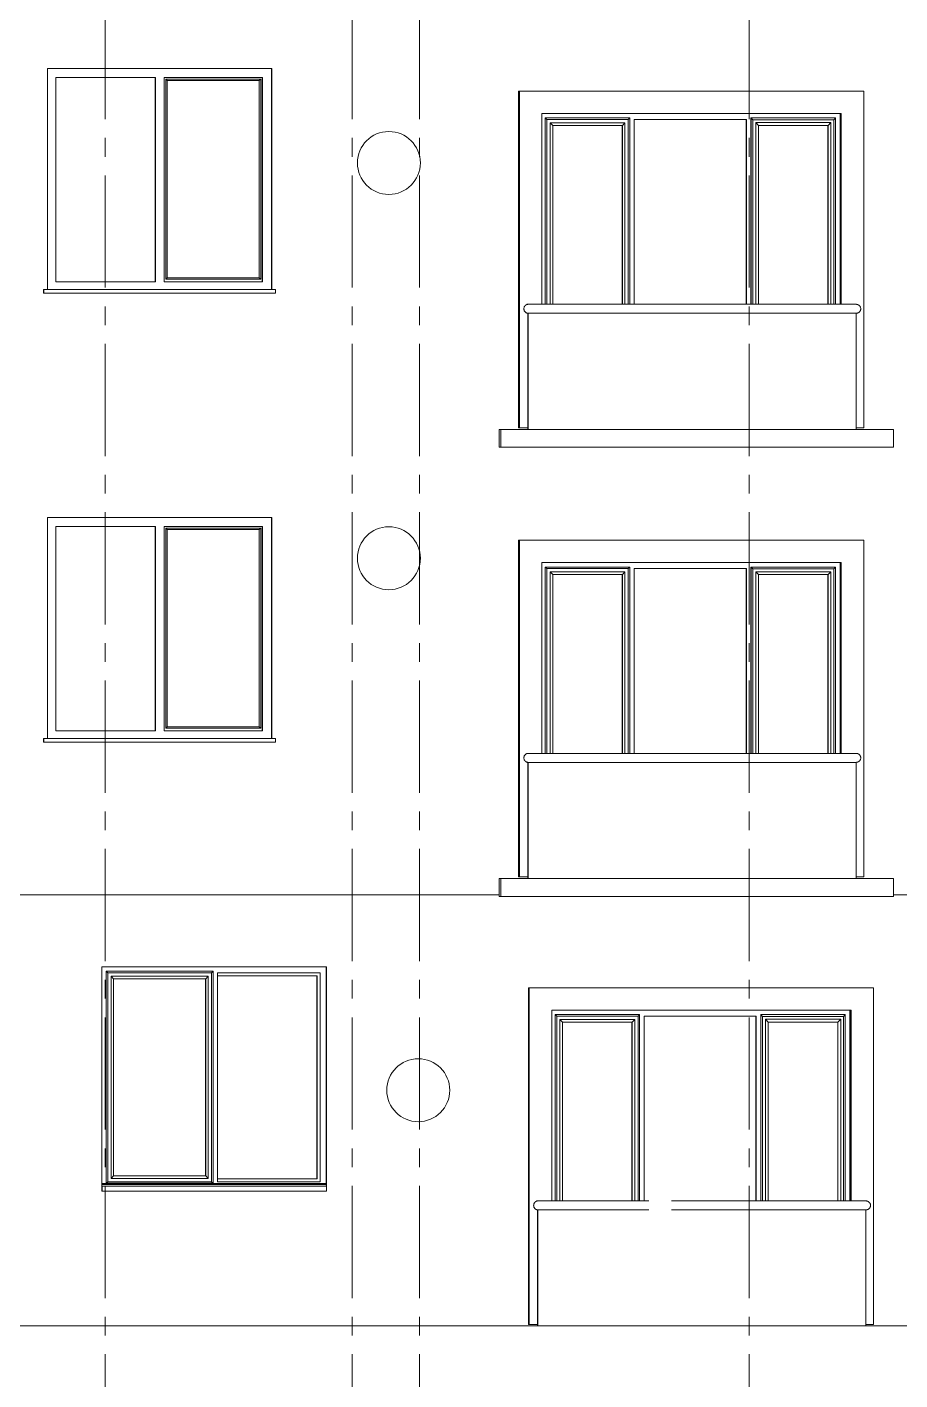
# Model space of a CAD drawing. Header units: millimetres. Extents: x 1373 to 40779, y 1939 to 6439.
# Drawn here: x 34585 to 35168, y 3540 to 4444 of the extents above; entities that cross this region are included whole.
import ezdxf

# ---------------------------------------------------------------- set-up
doc = ezdxf.new("R2010")
doc.units = ezdxf.units.MM
doc.linetypes.add('IMPORT-CENTER2', pattern=[112.5, 75, -12.5, 12.5, -12.5])
for name, color, linetype, lineweight in [('A-FLOR', 192, 'Continuous', 30), ('A-GLAZ', 151, 'Continuous', 18), ('A-WALL', 20, 'Continuous', 9), ('S-GRID', 252, 'IMPORT-CENTER2', 5)]:
    doc.layers.add(name, color=color, linetype=linetype, lineweight=lineweight)
doc.layers.add('Çember', color=7, linetype='Continuous')

msp = doc.modelspace()

# ---------------------------------------------------------------- linework, layer by layer
at = {"layer": 'A-FLOR', "color": 1, "lineweight": 20}
for p, q in [((34900.03, 3863.76), (34002.72, 3863.76)), ((35266.03, 3863.76), (35163.51, 3863.76))]:
    msp.add_line(p, q, dxfattribs=at)
at = {"layer": 'A-GLAZ'}
for p, q in [((34748.02, 4268.37), (34748.02, 4415.76)), ((34604.15, 4273.26), (34604.15, 4409.76)), ((34604.15, 4409.76), (34670.59, 4409.76)), ((34670.51, 4273.26), (34670.51, 4409.76)), ((34670.59, 4409.76), (34670.59, 4273.26)), ((34676.38, 4273.26), (34676.38, 4409.76)), ((34676.38, 4409.76), (34742.02, 4409.76)), ((34677.49, 4408.77), (34677.49, 4275.04)), ((34677.49, 4408.77), (34740.96, 4408.77)), ((34678.44, 4407.76), (34677.49, 4408.77)), ((34678.44, 4276.06), (34678.44, 4407.76)), ((34678.44, 4407.76), (34739.88, 4407.76)), ((34739.82, 4407.76), (34739.82, 4276.06)), ((34740.96, 4408.77), (34739.88, 4407.76)), ((34739.88, 4407.76), (34739.88, 4276.06)), ((34740.96, 4275.04), (34740.96, 4408.77)), ((34741.94, 4273.26), (34741.94, 4409.76)), ((34742.02, 4409.76), (34742.02, 4273.26)), ((34913.11, 4175.76), (34913.11, 4400.76)), ((34913.11, 4400.76), (34913.72, 4400.76)), ((35143.5, 4400.76), (34913.72, 4400.76)), ((34913.72, 4400.76), (34913.72, 4175.76)), ((35143.5, 4175.76), (35143.5, 4400.76)), ((34928.7, 4258.29), (34928.7, 4385.76)), ((34928.7, 4385.76), (35128.51, 4385.76)), ((35127.69, 4385.76), (35127.69, 4258.29)), ((35127.91, 4258.29), (35127.91, 4385.76)), ((35128.51, 4385.76), (35128.51, 4258.29)), ((34930.9, 4382.76), (34930.87, 4382.76)), ((34930.87, 4382.76), (34930.87, 4258.29)), ((34930.9, 4258.29), (34930.9, 4382.76)), ((34932, 4381.68), (34930.9, 4382.76)), ((34930.9, 4382.76), (34987.35, 4382.76)), ((34932, 4258.28), (34932, 4381.68)), ((34986.29, 4381.68), (34932, 4381.68)), ((34935.89, 4377.76), (34934.18, 4379.5)), ((34934.18, 4379.5), (34934.18, 4258.28)), ((34984.12, 4379.5), (34934.18, 4379.5)), ((34935.89, 4377.76), (34935.89, 4258.28)), ((34982.35, 4377.76), (34935.89, 4377.76)), ((34982.27, 4377.76), (34982.27, 4258.29)), ((34984.12, 4379.5), (34982.35, 4377.76)), ((34982.35, 4258.29), (34982.35, 4377.76)), ((34984.12, 4258.29), (34984.12, 4379.5)), ((34987.35, 4382.76), (34986.29, 4381.68)), ((34986.29, 4381.68), (34986.29, 4258.29)), ((34987.35, 4382.76), (34987.35, 4258.29)), ((34990.32, 4258.29), (34990.32, 4381.76)), ((34990.32, 4381.76), (35065.25, 4381.76)), ((35065.07, 4381.76), (35065.07, 4258.29)), ((35065.25, 4381.76), (35065.25, 4258.29)), ((35068.24, 4258.29), (35068.24, 4382.76)), ((35068.24, 4382.76), (35068.27, 4382.76)), ((35068.27, 4382.76), (35124.72, 4382.76)), ((35068.27, 4258.29), (35068.27, 4382.76)), ((35068.27, 4382.76), (35069.46, 4381.6)), ((35069.46, 4381.6), (35123.58, 4381.6)), ((35069.46, 4381.6), (35069.46, 4258.29)), ((35121.63, 4379.64), (35071.41, 4379.64)), ((35071.41, 4258.29), (35071.41, 4379.64)), ((35071.41, 4379.64), (35073.26, 4377.76)), ((35119.72, 4377.76), (35073.26, 4377.76)), ((35073.26, 4377.76), (35073.26, 4258.29)), ((35119.64, 4377.76), (35119.64, 4258.29)), ((35119.72, 4377.76), (35121.63, 4379.64)), ((35119.72, 4258.29), (35119.72, 4377.76)), ((35121.63, 4258.29), (35121.63, 4379.64)), ((35123.58, 4381.6), (35124.72, 4382.76)), ((35123.58, 4381.6), (35123.58, 4258.29)), ((35124.72, 4382.76), (35124.72, 4258.29)), ((34677.49, 4275.04), (34678.44, 4276.06)), ((34677.49, 4275.04), (34740.96, 4275.04)), ((34739.88, 4276.06), (34678.44, 4276.06)), ((34740.96, 4275.04), (34739.88, 4276.06)), ((34595.91, 4268.26), (34596.02, 4268.26)), ((34595.91, 4268.26), (34595.91, 4265.76)), ((34596.02, 4268.26), (34750.87, 4268.26)), ((34596.02, 4265.76), (34596.02, 4268.26)), ((34670.59, 4273.26), (34604.15, 4273.26)), ((34742.02, 4273.26), (34676.38, 4273.26)), ((34750.87, 4268.26), (34750.87, 4265.76)), ((34596.02, 4265.76), (34595.91, 4265.76)), ((34750.87, 4265.76), (34596.02, 4265.76)), ((34919.47, 4258.29), (34918.54, 4258.29)), ((35138.4, 4258.29), (34919.47, 4258.29)), ((35138.4, 4258.29), (35137.46, 4258.29)), ((34918.54, 4252.29), (34919.47, 4252.29)), ((34919.14, 4174.76), (34919.14, 4252.34)), ((34919.47, 4252.39), (34919.47, 4174.76)), ((34919.47, 4252.29), (35138.4, 4252.29)), ((35137.46, 4252.29), (35138.4, 4252.29)), ((35138.4, 4252.39), (35138.4, 4174.76)), ((34913.72, 4175.76), (34913.11, 4175.76)), ((34913.72, 4175.76), (34919.14, 4175.76)), ((35138.4, 4175.76), (35143.5, 4175.76)), ((34900.12, 4174.76), (34901.25, 4174.76)), ((34900.12, 4174.76), (34900.12, 4162.76)), ((34901.25, 4174.76), (35163.51, 4174.76)), ((34901.25, 4162.76), (34901.25, 4174.76)), ((35163.51, 4162.76), (35163.51, 4174.76)), ((34901.25, 4162.76), (34900.12, 4162.76)), ((35163.51, 4162.76), (34901.25, 4162.76)), ((34748.02, 3968.26), (34748.02, 4115.76)), ((34604.15, 3973.26), (34604.15, 4109.76)), ((34604.15, 4109.76), (34670.59, 4109.76)), ((34670.51, 3973.26), (34670.51, 4109.76)), ((34670.59, 4109.76), (34670.59, 3973.26)), ((34676.38, 3973.26), (34676.38, 4109.76)), ((34676.38, 4109.76), (34742.02, 4109.76)), ((34677.49, 4108.77), (34677.49, 3975.04)), ((34677.49, 4108.77), (34740.96, 4108.77)), ((34678.44, 4107.76), (34677.49, 4108.77)), ((34678.44, 3976.06), (34678.44, 4107.76)), ((34678.44, 4107.76), (34739.88, 4107.76)), ((34739.82, 4107.76), (34739.82, 3976.06)), ((34740.96, 4108.77), (34739.88, 4107.76)), ((34739.88, 4107.76), (34739.88, 3976.06)), ((34740.96, 3975.04), (34740.96, 4108.77)), ((34741.94, 3973.26), (34741.94, 4109.76)), ((34742.02, 4109.76), (34742.02, 3973.26)), ((34913.11, 3875.76), (34913.11, 4100.76)), ((34913.11, 4100.76), (34913.72, 4100.76)), ((35143.5, 4100.76), (34913.72, 4100.76)), ((34913.72, 4100.76), (34913.72, 3875.76)), ((35143.5, 3875.76), (35143.5, 4100.76)), ((34928.7, 3958.29), (34928.7, 4085.76)), ((34928.7, 4085.76), (35128.51, 4085.76)), ((35127.69, 4085.76), (35127.69, 3958.29)), ((35127.91, 3958.29), (35127.91, 4085.76)), ((35128.51, 4085.76), (35128.51, 3958.29)), ((34930.9, 4082.76), (34930.87, 4082.76)), ((34930.87, 4082.76), (34930.87, 3958.29)), ((34930.9, 3958.29), (34930.9, 4082.76)), ((34932, 4081.68), (34930.9, 4082.76)), ((34930.9, 4082.76), (34987.35, 4082.76)), ((34932, 3958.28), (34932, 4081.68)), ((34986.29, 4081.68), (34932, 4081.68)), ((34935.89, 4077.76), (34934.18, 4079.5)), ((34934.18, 4079.5), (34934.18, 3958.28)), ((34984.12, 4079.5), (34934.18, 4079.5)), ((34935.89, 4077.76), (34935.89, 3958.28)), ((34982.35, 4077.76), (34935.89, 4077.76)), ((34982.27, 4077.76), (34982.27, 3958.29)), ((34984.12, 4079.5), (34982.35, 4077.76)), ((34982.35, 3958.29), (34982.35, 4077.76)), ((34984.12, 3958.29), (34984.12, 4079.5)), ((34987.35, 4082.76), (34986.29, 4081.68)), ((34986.29, 4081.68), (34986.29, 3958.29)), ((34987.35, 4082.76), (34987.35, 3958.29)), ((34990.32, 3958.29), (34990.32, 4081.76)), ((34990.32, 4081.76), (35065.25, 4081.76)), ((35065.07, 4081.76), (35065.07, 3958.29)), ((35065.25, 4081.76), (35065.25, 3958.29)), ((35068.24, 3958.29), (35068.24, 4082.76)), ((35068.24, 4082.76), (35068.27, 4082.76)), ((35068.27, 4082.76), (35124.72, 4082.76)), ((35068.27, 3958.29), (35068.27, 4082.76)), ((35068.27, 4082.76), (35069.46, 4081.6)), ((35069.46, 4081.6), (35123.58, 4081.6)), ((35069.46, 4081.6), (35069.46, 3958.29)), ((35121.63, 4079.64), (35071.41, 4079.64)), ((35071.41, 3958.29), (35071.41, 4079.64)), ((35071.41, 4079.64), (35073.26, 4077.76)), ((35119.72, 4077.76), (35073.26, 4077.76)), ((35073.26, 4077.76), (35073.26, 3958.29)), ((35119.64, 4077.76), (35119.64, 3958.29)), ((35119.72, 4077.76), (35121.63, 4079.64)), ((35119.72, 3958.29), (35119.72, 4077.76)), ((35121.63, 3958.29), (35121.63, 4079.64)), ((35123.58, 4081.6), (35124.72, 4082.76)), ((35123.58, 4081.6), (35123.58, 3958.29)), ((35124.72, 4082.76), (35124.72, 3958.29)), ((34595.91, 3968.26), (34596.02, 3968.26)), ((34595.91, 3968.26), (34595.91, 3965.76)), ((34596.02, 3968.26), (34750.87, 3968.26)), ((34596.02, 3965.76), (34596.02, 3968.26)), ((34670.59, 3973.26), (34604.15, 3973.26)), ((34742.02, 3973.26), (34676.38, 3973.26)), ((34677.49, 3975.04), (34678.44, 3976.06)), ((34677.49, 3975.04), (34740.96, 3975.04)), ((34739.88, 3976.06), (34678.44, 3976.06)), ((34740.96, 3975.04), (34739.88, 3976.06)), ((34750.87, 3968.26), (34750.87, 3965.76)), ((34596.02, 3965.76), (34595.91, 3965.76)), ((34750.87, 3965.76), (34596.02, 3965.76)), ((34919.47, 3958.29), (34918.54, 3958.29)), ((34918.54, 3952.29), (34919.47, 3952.29)), ((34919.14, 3874.76), (34919.14, 3952.34)), ((35138.4, 3958.29), (34919.47, 3958.29)), ((34919.47, 3952.39), (34919.47, 3874.76)), ((34919.47, 3952.29), (35138.4, 3952.29)), ((35138.4, 3958.29), (35137.46, 3958.29)), ((35137.46, 3952.29), (35138.4, 3952.29)), ((35138.4, 3952.39), (35138.4, 3874.76)), ((34900.12, 3874.76), (34901.25, 3874.76)), ((34900.12, 3874.76), (34900.12, 3862.76)), ((34901.25, 3874.76), (35163.51, 3874.76)), ((34901.25, 3862.76), (34901.25, 3874.76)), ((34913.72, 3875.76), (34913.11, 3875.76)), ((34913.72, 3875.76), (34919.14, 3875.76)), ((35138.4, 3875.76), (35143.5, 3875.76)), ((35163.51, 3862.76), (35163.51, 3874.76)), ((34901.25, 3862.76), (34900.12, 3862.76)), ((35163.51, 3862.76), (34901.25, 3862.76)), ((34784.54, 3815.76), (34784.54, 3670.86)), ((34637.7, 3812.76), (34637.68, 3812.76)), ((34637.68, 3812.76), (34637.68, 3671.06)), ((34637.7, 3671.06), (34637.7, 3812.76)), ((34638.8, 3811.68), (34637.7, 3812.76)), ((34637.7, 3812.76), (34709.13, 3812.76)), ((34638.8, 3672.14), (34638.8, 3811.68)), ((34708.08, 3811.68), (34638.8, 3811.68)), ((34642.7, 3807.76), (34640.98, 3809.5)), ((34640.98, 3809.5), (34640.98, 3674.31)), ((34705.91, 3809.5), (34640.98, 3809.5)), ((34642.7, 3807.76), (34642.7, 3676.06)), ((34704.14, 3807.76), (34642.7, 3807.76)), ((34704.06, 3807.76), (34704.06, 3676.06)), ((34705.91, 3809.5), (34704.14, 3807.76)), ((34704.14, 3676.06), (34704.14, 3807.76)), ((34705.91, 3674.31), (34705.91, 3809.5)), ((34709.13, 3812.76), (34708.08, 3811.68)), ((34708.08, 3811.68), (34708.08, 3672.14)), ((34709.13, 3812.76), (34709.13, 3671.06)), ((34712.11, 3672.06), (34712.11, 3811.76)), ((34712.11, 3811.76), (34780.54, 3811.76)), ((34712.11, 3809.76), (34712.11, 3811.76)), ((34780.54, 3811.76), (34712.11, 3811.76)), ((34778.54, 3809.76), (34712.11, 3809.76)), ((34778.37, 3674.06), (34778.37, 3809.76)), ((34778.54, 3809.76), (34778.54, 3674.06)), ((34780.54, 3811.76), (34780.54, 3672.06)), ((34780.54, 3672.06), (34780.54, 3811.76)), ((34919.63, 3576.76), (34919.63, 3801.76)), ((34919.63, 3801.76), (34920.24, 3801.76)), ((35150.02, 3801.76), (34920.24, 3801.76)), ((34920.24, 3801.76), (34920.24, 3576.76)), ((35150.02, 3576.76), (35150.02, 3801.76)), ((34935.22, 3659.29), (34935.22, 3786.76)), ((34935.22, 3786.76), (35135.03, 3786.76)), ((34937.42, 3783.76), (34937.39, 3783.76)), ((34937.39, 3783.76), (34937.39, 3659.29)), ((34937.42, 3659.29), (34937.42, 3783.76)), ((34938.52, 3782.68), (34937.42, 3783.76)), ((34937.42, 3783.76), (34993.87, 3783.76)), ((34938.52, 3659.28), (34938.52, 3782.68)), ((34992.81, 3782.68), (34938.52, 3782.68)), ((34942.41, 3778.76), (34940.7, 3780.5)), ((34940.7, 3780.5), (34940.7, 3659.28)), ((34990.64, 3780.5), (34940.7, 3780.5)), ((34942.41, 3778.76), (34942.41, 3659.28)), ((34988.87, 3778.76), (34942.41, 3778.76)), ((34988.79, 3778.76), (34988.79, 3659.29)), ((34990.64, 3780.5), (34988.87, 3778.76)), ((34988.87, 3659.29), (34988.87, 3778.76)), ((34990.64, 3659.29), (34990.64, 3780.5)), ((34993.87, 3783.76), (34992.81, 3782.68)), ((34992.81, 3782.68), (34992.81, 3659.29)), ((34993.87, 3783.76), (34993.87, 3659.29)), ((34996.84, 3659.29), (34996.84, 3782.76)), ((34996.84, 3782.76), (35071.77, 3782.76)), ((35071.59, 3782.76), (35071.59, 3659.29)), ((35071.77, 3782.76), (35071.77, 3659.29)), ((35074.76, 3659.29), (35074.76, 3783.76)), ((35074.76, 3783.76), (35074.79, 3783.76)), ((35074.79, 3783.76), (35131.24, 3783.76)), ((35074.79, 3659.29), (35074.79, 3783.76)), ((35074.79, 3783.76), (35075.98, 3782.6)), ((35075.98, 3782.6), (35130.1, 3782.6)), ((35075.98, 3782.6), (35075.98, 3659.29)), ((35128.14, 3780.64), (35077.93, 3780.64)), ((35077.93, 3659.29), (35077.93, 3780.64)), ((35077.93, 3780.64), (35079.78, 3778.76)), ((35126.24, 3778.76), (35079.78, 3778.76)), ((35079.78, 3778.76), (35079.78, 3659.29)), ((35126.16, 3778.76), (35126.16, 3659.29)), ((35126.24, 3778.76), (35128.14, 3780.64)), ((35126.24, 3659.29), (35126.24, 3778.76)), ((35128.14, 3659.29), (35128.14, 3780.64)), ((35130.1, 3782.6), (35131.24, 3783.76)), ((35130.1, 3782.6), (35130.1, 3659.29)), ((35131.24, 3783.76), (35131.24, 3659.29)), ((35134.21, 3786.76), (35134.21, 3659.29)), ((35134.42, 3659.29), (35134.42, 3786.76)), ((35135.03, 3786.76), (35135.03, 3659.29)), ((34634.9, 3670.86), (34784.54, 3670.86)), ((34784.6, 3670.73), (34634.9, 3670.73)), ((34784.6, 3670.23), (34634.9, 3670.23)), ((34635.06, 3669.14), (34634.9, 3669.71)), ((34637.7, 3671.06), (34637.68, 3671.06)), ((34638.8, 3672.14), (34637.7, 3671.06)), ((34709.13, 3671.06), (34637.7, 3671.06)), ((34708.08, 3672.14), (34638.8, 3672.14)), ((34642.7, 3676.06), (34640.98, 3674.31)), ((34640.98, 3674.31), (34705.91, 3674.31)), ((34642.7, 3676.06), (34704.14, 3676.06)), ((34704.14, 3676.06), (34705.91, 3674.31)), ((34708.08, 3672.14), (34709.13, 3671.06)), ((34778.54, 3674.06), (34712.11, 3674.06)), ((34712.11, 3674.06), (34712.11, 3672.06)), ((34780.54, 3672.06), (34712.11, 3672.06)), ((34712.11, 3672.06), (34780.54, 3672.06)), ((34784.54, 3670.86), (34784.6, 3670.73)), ((34784.6, 3670.73), (34784.6, 3670.23)), ((34784.6, 3670.23), (34784.92, 3669.14)), ((34634.9, 3665.76), (34635.06, 3665.76)), ((34635.06, 3665.76), (34635.06, 3669.14)), ((34784.92, 3669.14), (34635.06, 3669.14)), ((34784.92, 3665.76), (34635.06, 3665.76)), ((34784.92, 3669.14), (34784.92, 3665.76)), ((34925.99, 3659.29), (34925.05, 3659.29)), ((34925.05, 3653.29), (34925.99, 3653.29)), ((34925.66, 3575.76), (34925.66, 3653.34)), ((35000.15, 3659.29), (34925.99, 3659.29)), ((34925.99, 3653.39), (34925.99, 3575.76)), ((34925.99, 3653.29), (35000.15, 3653.29)), ((35144.92, 3659.29), (35015.15, 3659.29)), ((35015.15, 3653.29), (35144.92, 3653.29)), ((35144.92, 3659.29), (35143.98, 3659.29)), ((35143.98, 3653.29), (35144.92, 3653.29)), ((35144.92, 3653.39), (35144.92, 3575.76)), ((34920.24, 3576.76), (34919.63, 3576.76)), ((34920.24, 3576.76), (34925.66, 3576.76)), ((35144.92, 3576.76), (35150.02, 3576.76))]:
    msp.add_line(p, q, dxfattribs=at)
for points, knots in [([(34919.47, 4258.29), (34919.41, 4258.29), (34919.29, 4258.29), (34919.1, 4258.27), (34918.91, 4258.23), (34918.73, 4258.19), (34918.55, 4258.13), (34918.38, 4258.06), (34918.2, 4257.98), (34918.04, 4257.89), (34917.88, 4257.79), (34917.68, 4257.63), (34917.49, 4257.46), (34917.32, 4257.27), (34917.16, 4257.07), (34916.98, 4256.79), (34916.82, 4256.44), (34916.66, 4255.94), (34916.61, 4255.55), (34916.61, 4255.29)], [0.5, 0.5, 0.5, 0.5, 0.5208333, 0.5416667, 0.5625, 0.5833333, 0.6041667, 0.625, 0.6458333, 0.6666667, 0.6875, 0.7083333, 0.75, 0.7708333, 0.7916667, 0.8333333, 0.875, 0.9166667, 1, 1, 1, 1]), ([(35138.4, 4258.29), (35138.47, 4258.29), (35138.61, 4258.29), (35138.81, 4258.27), (35139.01, 4258.23), (35139.21, 4258.19), (35139.41, 4258.13), (35139.6, 4258.06), (35139.79, 4257.98), (35139.97, 4257.89), (35140.14, 4257.79), (35140.36, 4257.63), (35140.57, 4257.46), (35140.76, 4257.27), (35140.93, 4257.07), (35141.12, 4256.79), (35141.3, 4256.44), (35141.48, 4255.94), (35141.53, 4255.55), (35141.53, 4255.29)], [0.5, 0.5, 0.5, 0.5, 0.5208333, 0.5416667, 0.5625, 0.5833333, 0.6041667, 0.625, 0.6458333, 0.6666667, 0.6875, 0.7083333, 0.75, 0.7708333, 0.7916667, 0.8333333, 0.875, 0.9166667, 1, 1, 1, 1]), ([(34916.61, 4255.29), (34916.61, 4255.03), (34916.66, 4254.64), (34916.82, 4254.14), (34916.98, 4253.79), (34917.16, 4253.51), (34917.32, 4253.31), (34917.49, 4253.12), (34917.72, 4252.9), (34917.98, 4252.72), (34918.2, 4252.6), (34918.38, 4252.52), (34918.55, 4252.45), (34918.73, 4252.39), (34918.91, 4252.35), (34919.1, 4252.31), (34919.29, 4252.29), (34919.41, 4252.29), (34919.47, 4252.29)], [0, 0, 0, 0, 0.0833333, 0.125, 0.1666667, 0.2083333, 0.2291667, 0.25, 0.2916667, 0.3333333, 0.3541667, 0.375, 0.3958333, 0.4166667, 0.4375, 0.4583333, 0.4791667, 0.5, 0.5, 0.5, 0.5]), ([(35141.53, 4255.29), (35141.53, 4255.03), (35141.48, 4254.64), (35141.3, 4254.14), (35141.12, 4253.79), (35140.93, 4253.51), (35140.76, 4253.31), (35140.57, 4253.12), (35140.31, 4252.9), (35140.03, 4252.72), (35139.79, 4252.6), (35139.6, 4252.52), (35139.41, 4252.45), (35139.21, 4252.39), (35139.01, 4252.35), (35138.81, 4252.31), (35138.61, 4252.29), (35138.47, 4252.29), (35138.4, 4252.29)], [0, 0, 0, 0, 0.0833333, 0.125, 0.1666667, 0.2083333, 0.2291667, 0.25, 0.2916667, 0.3333333, 0.3541667, 0.375, 0.3958333, 0.4166667, 0.4375, 0.4583333, 0.4791667, 0.5, 0.5, 0.5, 0.5]), ([(34919.47, 3958.29), (34919.41, 3958.29), (34919.29, 3958.29), (34919.1, 3958.27), (34918.91, 3958.23), (34918.73, 3958.19), (34918.55, 3958.13), (34918.38, 3958.06), (34918.2, 3957.98), (34918.04, 3957.89), (34917.88, 3957.79), (34917.68, 3957.63), (34917.49, 3957.46), (34917.32, 3957.27), (34917.16, 3957.07), (34916.98, 3956.79), (34916.82, 3956.44), (34916.66, 3955.94), (34916.61, 3955.55), (34916.61, 3955.29)], [0.5, 0.5, 0.5, 0.5, 0.5208333, 0.5416667, 0.5625, 0.5833333, 0.6041667, 0.625, 0.6458333, 0.6666667, 0.6875, 0.7083333, 0.75, 0.7708333, 0.7916667, 0.8333333, 0.875, 0.9166667, 1, 1, 1, 1]), ([(34916.61, 3955.29), (34916.61, 3955.03), (34916.66, 3954.64), (34916.82, 3954.14), (34916.98, 3953.79), (34917.16, 3953.51), (34917.32, 3953.31), (34917.49, 3953.12), (34917.72, 3952.9), (34917.98, 3952.72), (34918.2, 3952.6), (34918.38, 3952.52), (34918.55, 3952.45), (34918.73, 3952.39), (34918.91, 3952.35), (34919.1, 3952.31), (34919.29, 3952.29), (34919.41, 3952.29), (34919.47, 3952.29)], [0, 0, 0, 0, 0.0833333, 0.125, 0.1666667, 0.2083333, 0.2291667, 0.25, 0.2916667, 0.3333333, 0.3541667, 0.375, 0.3958333, 0.4166667, 0.4375, 0.4583333, 0.4791667, 0.5, 0.5, 0.5, 0.5]), ([(35138.4, 3958.29), (35138.47, 3958.29), (35138.61, 3958.29), (35138.81, 3958.27), (35139.01, 3958.23), (35139.21, 3958.19), (35139.41, 3958.13), (35139.6, 3958.06), (35139.79, 3957.98), (35139.97, 3957.89), (35140.14, 3957.79), (35140.36, 3957.63), (35140.57, 3957.46), (35140.76, 3957.27), (35140.93, 3957.07), (35141.12, 3956.79), (35141.3, 3956.44), (35141.48, 3955.94), (35141.53, 3955.55), (35141.53, 3955.29)], [0.5, 0.5, 0.5, 0.5, 0.5208333, 0.5416667, 0.5625, 0.5833333, 0.6041667, 0.625, 0.6458333, 0.6666667, 0.6875, 0.7083333, 0.75, 0.7708333, 0.7916667, 0.8333333, 0.875, 0.9166667, 1, 1, 1, 1]), ([(35141.53, 3955.29), (35141.53, 3955.03), (35141.48, 3954.64), (35141.3, 3954.14), (35141.12, 3953.79), (35140.93, 3953.51), (35140.76, 3953.31), (35140.57, 3953.12), (35140.31, 3952.9), (35140.03, 3952.72), (35139.79, 3952.6), (35139.6, 3952.52), (35139.41, 3952.45), (35139.21, 3952.39), (35139.01, 3952.35), (35138.81, 3952.31), (35138.61, 3952.29), (35138.47, 3952.29), (35138.4, 3952.29)], [0, 0, 0, 0, 0.0833333, 0.125, 0.1666667, 0.2083333, 0.2291667, 0.25, 0.2916667, 0.3333333, 0.3541667, 0.375, 0.3958333, 0.4166667, 0.4375, 0.4583333, 0.4791667, 0.5, 0.5, 0.5, 0.5]), ([(34925.99, 3659.29), (34925.93, 3659.29), (34925.81, 3659.29), (34925.62, 3659.27), (34925.43, 3659.23), (34925.25, 3659.19), (34925.07, 3659.13), (34924.89, 3659.06), (34924.72, 3658.98), (34924.56, 3658.89), (34924.4, 3658.79), (34924.19, 3658.63), (34924.01, 3658.46), (34923.84, 3658.27), (34923.68, 3658.07), (34923.5, 3657.79), (34923.34, 3657.44), (34923.17, 3656.94), (34923.13, 3656.55), (34923.13, 3656.29)], [0.5, 0.5, 0.5, 0.5, 0.5208333, 0.5416667, 0.5625, 0.5833333, 0.6041667, 0.625, 0.6458333, 0.6666667, 0.6875, 0.7083333, 0.75, 0.7708333, 0.7916667, 0.8333333, 0.875, 0.9166667, 1, 1, 1, 1]), ([(34923.13, 3656.29), (34923.13, 3656.03), (34923.17, 3655.64), (34923.34, 3655.14), (34923.5, 3654.79), (34923.68, 3654.51), (34923.84, 3654.31), (34924.01, 3654.12), (34924.24, 3653.9), (34924.5, 3653.72), (34924.72, 3653.6), (34924.89, 3653.52), (34925.07, 3653.45), (34925.25, 3653.39), (34925.43, 3653.35), (34925.62, 3653.31), (34925.81, 3653.29), (34925.93, 3653.29), (34925.99, 3653.29)], [0, 0, 0, 0, 0.0833333, 0.125, 0.1666667, 0.2083333, 0.2291667, 0.25, 0.2916667, 0.3333333, 0.3541667, 0.375, 0.3958333, 0.4166667, 0.4375, 0.4583333, 0.4791667, 0.5, 0.5, 0.5, 0.5]), ([(35144.92, 3659.29), (35144.99, 3659.29), (35145.13, 3659.29), (35145.33, 3659.27), (35145.53, 3659.23), (35145.73, 3659.19), (35145.93, 3659.13), (35146.12, 3659.06), (35146.31, 3658.98), (35146.49, 3658.89), (35146.66, 3658.79), (35146.88, 3658.63), (35147.09, 3658.46), (35147.27, 3658.27), (35147.45, 3658.07), (35147.64, 3657.79), (35147.82, 3657.44), (35147.99, 3656.94), (35148.05, 3656.55), (35148.05, 3656.29)], [0.5, 0.5, 0.5, 0.5, 0.5208333, 0.5416667, 0.5625, 0.5833333, 0.6041667, 0.625, 0.6458333, 0.6666667, 0.6875, 0.7083333, 0.75, 0.7708333, 0.7916667, 0.8333333, 0.875, 0.9166667, 1, 1, 1, 1]), ([(35148.05, 3656.29), (35148.05, 3656.03), (35147.99, 3655.64), (35147.82, 3655.14), (35147.64, 3654.79), (35147.45, 3654.51), (35147.27, 3654.31), (35147.09, 3654.12), (35146.83, 3653.9), (35146.55, 3653.72), (35146.31, 3653.6), (35146.12, 3653.52), (35145.93, 3653.45), (35145.73, 3653.39), (35145.53, 3653.35), (35145.33, 3653.31), (35145.13, 3653.29), (35144.99, 3653.29), (35144.92, 3653.29)], [0, 0, 0, 0, 0.0833333, 0.125, 0.1666667, 0.2083333, 0.2291667, 0.25, 0.2916667, 0.3333333, 0.3541667, 0.375, 0.3958333, 0.4166667, 0.4375, 0.4583333, 0.4791667, 0.5, 0.5, 0.5, 0.5])]:
    msp.add_open_spline(points, degree=3, knots=knots, dxfattribs=at)
at = {"layer": 'A-WALL'}
for p, q in [((34598.41, 4415.76), (34748.26, 4415.76)), ((34598.41, 4268.37), (34598.41, 4415.76)), ((34748.26, 4415.76), (34748.26, 4268.37)), ((35127.91, 4385.76), (35127.91, 4258.29)), ((34598.41, 4115.76), (34748.26, 4115.76)), ((34598.41, 3968.26), (34598.41, 4115.76)), ((34748.26, 4115.76), (34748.26, 3968.26)), ((35127.91, 4085.76), (35127.91, 3958.29)), ((34634.9, 3665.76), (34634.9, 3815.76)), ((34634.9, 3815.76), (34784.76, 3815.76)), ((34784.76, 3815.76), (34784.76, 3669.71)), ((35134.42, 3786.76), (35134.42, 3659.29)), ((36578.99, 3575.76), (34156.89, 3575.76))]:
    msp.add_line(p, q, dxfattribs=at)
at = {"layer": 'S-GRID', "lineweight": 18}
for p, q in [((34636.95, 2694.42), (34636.95, 5603)), ((34801.95, 2694.42), (34801.95, 5603)), ((34846.95, 2694.42), (34846.95, 5603)), ((35066.95, 2694.42), (35066.95, 5603))]:
    msp.add_line(p, q, dxfattribs=at)
at = {"layer": 'Çember', "color": 1, "linetype": 'Continuous', "lineweight": 5}
for centre in [(34826.46, 4352.7), (34826.46, 4088.63), (34846.11, 3733.23)]:
    msp.add_circle(centre, 21.02, dxfattribs=at)

doc.saveas('drawing.dxf')
